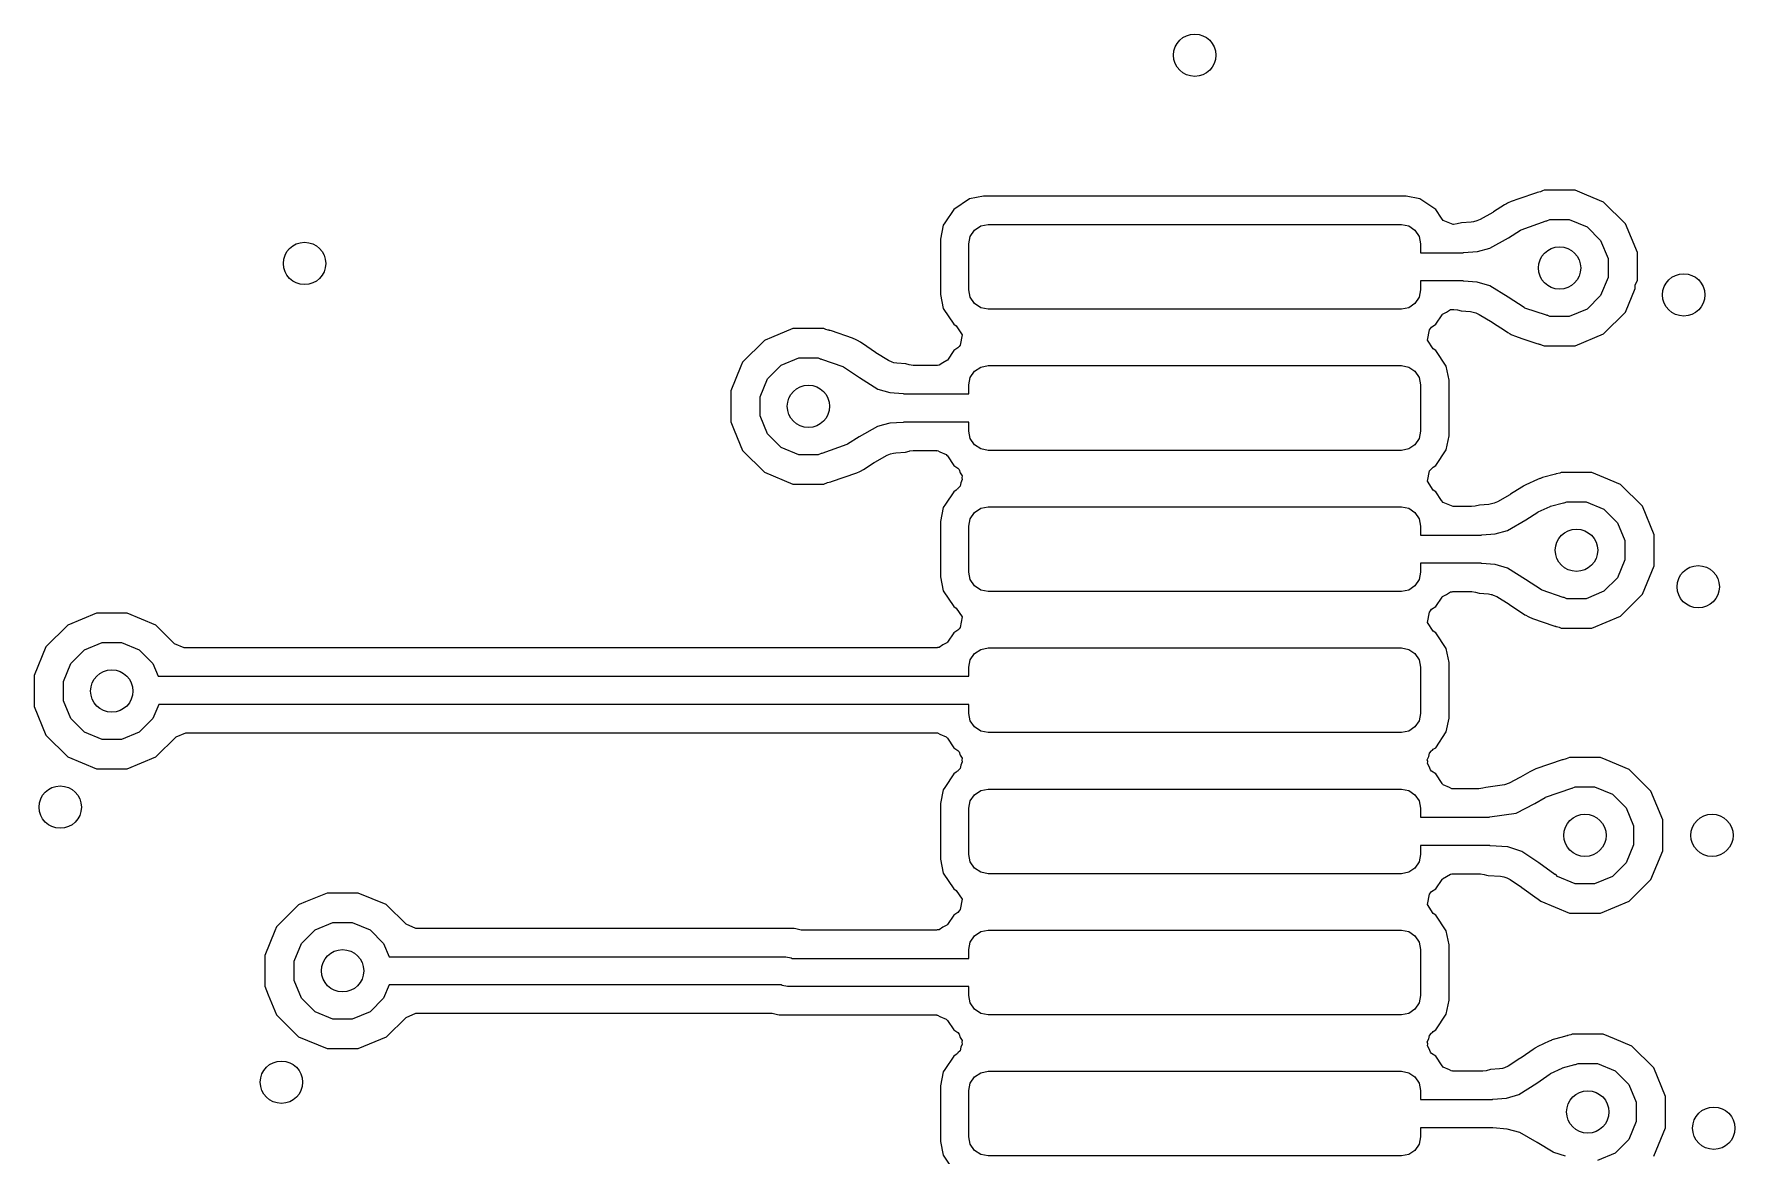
# Model space of a CAD drawing. Extents: x 114.9 to 199.6, y -137.1 to -76.7.
# Drawn here: x 183.29 to 189.31, y -93.33 to -89.35 of the extents above; entities that cross this region are included whole.
import ezdxf

# ---------------------------------------------------------------- set-up
doc = ezdxf.new("R2010")
doc.units = 0
doc.layers.add('BLACK', color=7, linetype='CONTINUOUS')

msp = doc.modelspace()

# ---------------------------------------------------------------- linework, layer by layer
at = {"layer": 'BLACK', "linetype": 'CONTINUOUS'}
for p, q in [((186.600364, -89.935287), (186.544568, -89.972568)), ((186.649569, -89.9255), (186.600364, -89.935287)), ((188.146435, -89.9255), (186.649569, -89.9255)), ((188.195632, -89.935285), (188.146435, -89.9255)), ((188.251431, -89.972568), (188.195632, -89.935285)), ((188.545881, -89.935285), (188.518645, -89.944892)), ((188.608103, -89.913337), (188.545881, -89.935285)), ((188.608106, -89.913336), (188.608103, -89.913336)), ((188.608103, -89.913336), (188.608103, -89.913337)), ((188.61084, -89.912943), (188.608106, -89.913336)), ((188.622607, -89.909715), (188.61084, -89.912943)), ((188.629815, -89.90673), (188.622607, -89.909715)), ((188.6352, -89.9045), (188.629815, -89.90673)), ((188.7448, -89.9045), (188.6352, -89.9045)), ((188.744801, -89.9045), (188.7448, -89.9045)), ((188.786744, -89.921874), (188.744801, -89.9045)), ((188.846058, -89.946443), (188.786744, -89.921874)), ((186.544568, -89.972568), (186.512885, -90.019987)), ((188.272248, -90.003723), (188.251431, -89.972568)), ((188.453364, -89.982846), (188.408592, -90.008262)), ((188.455528, -89.981542), (188.453364, -89.982846)), ((188.494604, -89.956612), (188.455528, -89.981542)), ((188.502506, -89.952182), (188.494604, -89.956611)), ((188.494604, -89.956611), (188.494604, -89.956612)), ((188.505079, -89.95074), (188.502506, -89.952182)), ((188.505087, -89.950736), (188.505079, -89.95074)), ((188.507467, -89.949574), (188.505087, -89.950736)), ((188.507476, -89.94957), (188.507467, -89.949574)), ((188.518645, -89.944892), (188.507476, -89.94957)), ((188.846059, -89.946444), (188.846058, -89.946443)), ((188.846061, -89.946445), (188.846059, -89.946444)), ((188.923555, -90.023939), (188.846061, -89.946445)), ((186.507287, -90.028365), (186.4975, -90.077567)), ((186.512885, -90.019987), (186.507287, -90.028365)), ((186.60319, -90.06809), (186.61797, -90.04597)), ((186.61797, -90.04597), (186.64009, -90.03119)), ((186.64009, -90.03119), (186.666182, -90.026)), ((186.666182, -90.026), (188.129818, -90.026)), ((188.129818, -90.026), (188.15591, -90.03119)), ((188.15591, -90.03119), (188.17803, -90.04597)), ((188.17803, -90.04597), (188.19281, -90.06809)), ((188.278342, -90.011148), (188.272248, -90.003723)), ((188.31299, -90.0255), (188.278342, -90.011148)), ((188.314821, -90.0255), (188.31299, -90.0255)), ((188.327009, -90.02396), (188.314821, -90.0255)), ((188.342483, -90.019986), (188.327009, -90.02396)), ((188.342484, -90.019985), (188.342483, -90.019986)), ((188.376857, -90.017462), (188.342484, -90.019985)), ((188.3858, -90.015965), (188.376857, -90.017462)), ((188.396933, -90.01302), (188.3858, -90.015965)), ((188.408592, -90.008262), (188.396933, -90.01302)), ((188.50895, -90.072603), (188.551355, -90.045549)), ((188.551355, -90.045549), (188.55375, -90.04438)), ((188.55375, -90.04438), (188.643197, -90.012829)), ((188.643197, -90.012829), (188.644861, -90.012918)), ((188.644861, -90.012918), (188.655859, -90.008363)), ((188.655859, -90.008363), (188.724141, -90.008363)), ((188.724141, -90.008363), (188.787225, -90.034493)), ((188.787225, -90.034493), (188.835507, -90.082775)), ((188.923555, -90.02394), (188.923555, -90.023939)), ((188.923557, -90.023942), (188.923555, -90.02394)), ((188.9655, -90.1252), (188.923557, -90.023942)), ((186.4975, -90.077567), (186.4975, -90.077568)), ((186.4975, -90.077568), (186.4975, -90.07757)), ((186.4975, -90.07757), (186.4975, -90.27443)), ((186.598, -90.094182), (186.60319, -90.06809)), ((186.598, -90.257818), (186.598, -90.094182)), ((188.19281, -90.06809), (188.198, -90.094182)), ((188.198, -90.094182), (188.198, -90.126)), ((188.398901, -90.121629), (188.443262, -90.109896)), ((188.443262, -90.109896), (188.508915, -90.072625)), ((188.508915, -90.072625), (188.508943, -90.072606)), ((188.508943, -90.072606), (188.50895, -90.072603)), ((188.835507, -90.082775), (188.861637, -90.145859)), ((188.198, -90.126), (188.348466, -90.126)), ((188.348466, -90.126), (188.350204, -90.125204)), ((188.350204, -90.125204), (188.398901, -90.121629)), ((188.861637, -90.145859), (188.861637, -90.214141)), ((188.9655, -90.223339), (188.9655, -90.1252)), ((188.348492, -90.226), (188.198, -90.226)), ((188.198, -90.226), (188.198, -90.257818)), ((188.35015, -90.226844), (188.348492, -90.226)), ((188.398535, -90.230632), (188.35015, -90.226844)), ((188.398538, -90.230632), (188.398535, -90.230632)), ((188.398539, -90.230633), (188.398538, -90.230632)), ((188.44255, -90.243062), (188.398539, -90.230633)), ((188.861637, -90.214141), (188.835507, -90.277225)), ((188.958202, -90.240959), (188.9655, -90.223339)), ((186.4975, -90.27443), (186.507287, -90.323635)), ((186.60319, -90.28391), (186.598, -90.257818)), ((186.61797, -90.30603), (186.60319, -90.28391)), ((188.19281, -90.28391), (188.17803, -90.30603)), ((188.198, -90.257818), (188.19281, -90.28391)), ((188.507955, -90.283145), (188.44255, -90.243062)), ((188.507967, -90.283153), (188.507955, -90.283145)), ((188.564722, -90.320422), (188.507967, -90.283153)), ((188.835507, -90.277225), (188.787225, -90.325507)), ((188.923557, -90.336058), (188.958202, -90.252418)), ((188.958202, -90.252418), (188.958202, -90.240959)), ((186.507287, -90.323635), (186.544568, -90.379431)), ((186.64009, -90.32081), (186.61797, -90.30603)), ((186.666182, -90.326), (186.64009, -90.32081)), ((188.129818, -90.326), (186.666182, -90.326)), ((188.15591, -90.32081), (188.129818, -90.326)), ((188.17803, -90.30603), (188.15591, -90.32081)), ((188.251431, -90.379431), (188.27384, -90.345893)), ((188.27384, -90.345893), (188.275703, -90.343709)), ((188.275703, -90.343709), (188.290042, -90.336387)), ((188.290042, -90.336387), (188.303431, -90.327441)), ((188.303431, -90.327441), (188.308549, -90.326937)), ((188.308549, -90.326937), (188.309104, -90.326654)), ((188.309104, -90.326654), (188.309645, -90.326829)), ((188.309645, -90.326829), (188.31299, -90.3265)), ((188.31299, -90.3265), (188.315536, -90.3265)), ((188.315536, -90.3265), (188.328816, -90.328333)), ((188.328816, -90.328333), (188.341916, -90.332022)), ((188.341916, -90.332022), (188.375071, -90.334617)), ((188.375071, -90.334617), (188.384561, -90.336311)), ((188.384561, -90.336311), (188.393338, -90.33879)), ((188.393338, -90.33879), (188.405621, -90.344166)), ((188.405621, -90.344166), (188.450784, -90.371843)), ((188.567397, -90.321726), (188.564722, -90.320422)), ((188.643307, -90.347392), (188.567397, -90.321726)), ((188.644707, -90.34777), (188.643307, -90.347392)), ((188.645945, -90.34753), (188.644707, -90.34777)), ((188.655859, -90.351637), (188.645945, -90.34753)), ((188.724141, -90.351637), (188.655859, -90.351637)), ((188.787225, -90.325507), (188.724141, -90.351637)), ((188.846061, -90.413555), (188.923555, -90.336061)), ((188.923555, -90.33606), (188.923557, -90.336058)), ((188.923555, -90.336061), (188.923555, -90.33606)), ((185.975198, -90.3945), (185.899156, -90.425999)), ((185.9752, -90.3945), (185.975198, -90.3945)), ((186.0848, -90.3945), (185.9752, -90.3945)), ((186.09167, -90.397345), (186.0848, -90.3945)), ((186.100355, -90.399771), (186.09167, -90.397345)), ((186.100353, -90.39978), (186.100355, -90.399771)), ((186.101731, -90.400156), (186.100353, -90.39978)), ((186.102987, -90.400507), (186.101731, -90.400156)), ((186.103055, -90.400517), (186.102987, -90.400507)), ((186.104484, -90.400907), (186.103055, -90.400517)), ((186.106936, -90.401663), (186.104484, -90.400907)), ((186.111039, -90.402927), (186.106936, -90.401663)), ((186.111049, -90.40293), (186.111039, -90.402927)), ((186.111067, -90.402936), (186.111049, -90.40293)), ((186.186147, -90.428756), (186.111067, -90.402936)), ((186.544568, -90.379431), (186.553289, -90.385258)), ((186.553289, -90.385258), (186.574125, -90.416441)), ((186.574125, -90.416441), (186.566808, -90.453223)), ((188.221875, -90.435561), (188.22919, -90.398778)), ((188.22919, -90.398778), (188.232646, -90.394209)), ((188.232646, -90.394209), (188.237057, -90.389035)), ((188.237057, -90.389035), (188.251431, -90.379431)), ((188.450784, -90.371843), (188.452041, -90.37264)), ((188.452041, -90.37264), (188.498162, -90.402927)), ((188.498162, -90.402927), (188.506807, -90.408604)), ((188.506807, -90.408604), (188.506824, -90.408615)), ((188.506824, -90.408615), (188.515044, -90.413291)), ((188.515044, -90.413291), (188.518493, -90.415254)), ((188.518493, -90.415254), (188.521168, -90.416558)), ((188.521168, -90.416558), (188.533606, -90.421668)), ((188.7448, -90.4555), (188.846058, -90.413557)), ((188.846058, -90.413557), (188.84606, -90.413555)), ((188.84606, -90.413555), (188.846061, -90.413555)), ((185.87394, -90.436444), (185.796444, -90.51394)), ((185.876072, -90.435561), (185.87394, -90.436444)), ((185.899156, -90.425999), (185.876072, -90.435561)), ((186.198995, -90.434148), (186.186147, -90.428756)), ((186.201748, -90.435524), (186.198995, -90.434148)), ((186.201753, -90.435527), (186.201748, -90.435524)), ((186.201759, -90.43553), (186.201753, -90.435527)), ((186.203319, -90.436444), (186.201759, -90.43553)), ((186.213821, -90.442595), (186.203319, -90.436444)), ((186.213827, -90.442599), (186.213821, -90.442595)), ((186.213839, -90.442606), (186.213827, -90.442599)), ((186.236212, -90.457791), (186.213839, -90.442606)), ((186.267722, -90.479177), (186.236212, -90.457791)), ((186.269061, -90.480054), (186.267722, -90.479177)), ((186.313256, -90.507985), (186.269061, -90.480054)), ((186.544569, -90.472569), (186.522159, -90.506106)), ((186.55894, -90.462965), (186.544569, -90.472569)), ((186.563353, -90.457791), (186.55894, -90.462965)), ((186.566808, -90.453223), (186.563353, -90.457791)), ((188.24271, -90.466741), (188.221875, -90.435561)), ((188.251431, -90.472569), (188.24271, -90.466741)), ((188.288713, -90.528365), (188.251431, -90.472569)), ((188.533606, -90.421668), (188.556377, -90.429367)), ((188.556377, -90.429367), (188.609513, -90.447333)), ((188.609513, -90.447333), (188.615788, -90.44924)), ((188.615788, -90.44924), (188.615807, -90.449245)), ((188.615807, -90.449245), (188.617207, -90.449623)), ((188.617207, -90.449623), (188.617212, -90.449623)), ((188.617212, -90.449623), (188.617281, -90.449634)), ((188.617281, -90.449634), (188.618393, -90.449943)), ((188.618393, -90.449943), (188.619899, -90.45035)), ((188.619899, -90.45035), (188.619895, -90.450361)), ((188.619895, -90.450361), (188.628721, -90.452816)), ((188.628721, -90.452816), (188.6352, -90.4555)), ((188.6352, -90.4555), (188.635202, -90.4555)), ((188.635202, -90.4555), (188.744798, -90.4555)), ((188.744798, -90.4555), (188.7448, -90.4555)), ((185.790469, -90.528364), (185.7545, -90.615198)), ((185.796443, -90.513942), (185.790469, -90.528364)), ((185.796444, -90.51394), (185.796443, -90.513941)), ((185.796443, -90.513941), (185.796443, -90.513942)), ((185.884493, -90.572775), (185.932775, -90.524493)), ((185.932775, -90.524493), (185.995859, -90.498363)), ((185.995859, -90.498363), (186.064141, -90.498363)), ((186.064141, -90.498363), (186.074158, -90.502512)), ((186.074158, -90.502512), (186.075278, -90.502296)), ((186.075278, -90.502296), (186.076729, -90.502692)), ((186.076729, -90.502692), (186.151837, -90.528522)), ((186.151837, -90.528522), (186.154592, -90.529899)), ((186.154592, -90.529899), (186.210558, -90.567884)), ((186.325856, -90.513645), (186.313256, -90.507985)), ((186.332902, -90.515677), (186.325856, -90.513645)), ((186.342575, -90.51744), (186.332902, -90.515677)), ((186.374274, -90.519974), (186.342575, -90.51744)), ((186.387227, -90.523644), (186.374274, -90.519974)), ((186.400584, -90.5255), (186.387227, -90.523644)), ((186.48301, -90.5255), (186.400584, -90.5255)), ((186.486355, -90.52517), (186.48301, -90.5255)), ((186.486897, -90.525346), (186.486355, -90.52517)), ((186.487451, -90.525062), (186.486897, -90.525346)), ((186.492569, -90.524559), (186.487451, -90.525062)), ((186.505956, -90.515613), (186.492569, -90.524559)), ((186.520297, -90.508291), (186.505956, -90.515613)), ((186.522159, -90.506106), (186.520297, -90.508291)), ((186.61797, -90.54597), (186.64009, -90.53119)), ((186.64009, -90.53119), (186.666182, -90.526)), ((186.666182, -90.526), (188.129818, -90.526)), ((188.129818, -90.526), (188.15591, -90.53119)), ((188.15591, -90.53119), (188.17803, -90.54597)), ((188.298499, -90.577568), (188.288713, -90.528365)), ((185.858363, -90.635859), (185.884493, -90.572775)), ((186.210558, -90.567884), (186.27549, -90.608923)), ((186.598, -90.594182), (186.60319, -90.56809)), ((186.598, -90.626), (186.598, -90.594182)), ((186.60319, -90.56809), (186.61797, -90.54597)), ((188.17803, -90.54597), (188.19281, -90.56809)), ((188.19281, -90.56809), (188.198, -90.594182)), ((188.198, -90.594182), (188.198, -90.757818)), ((188.2985, -90.774433), (188.298499, -90.577568)), ((185.7545, -90.615198), (185.7545, -90.724801)), ((185.858363, -90.704141), (185.858363, -90.635859)), ((186.27549, -90.608923), (186.318648, -90.621365)), ((186.318648, -90.621365), (186.365869, -90.625139)), ((186.365869, -90.625139), (186.367554, -90.626)), ((186.367554, -90.626), (186.598, -90.626)), ((185.884493, -90.767225), (185.858363, -90.704141)), ((185.7545, -90.724801), (185.766927, -90.754801)), ((185.766927, -90.754801), (185.796443, -90.826058)), ((185.932775, -90.815507), (185.884493, -90.767225)), ((186.209155, -90.778461), (186.168021, -90.804626)), ((186.274033, -90.741826), (186.209155, -90.778461)), ((186.274035, -90.741825), (186.274033, -90.741826)), ((186.274036, -90.741825), (186.274035, -90.741825)), ((186.295942, -90.73606), (186.274036, -90.741825)), ((186.317851, -90.730294), (186.295942, -90.73606)), ((186.36579, -90.726792), (186.317851, -90.730294)), ((186.36752, -90.726), (186.36579, -90.726792)), ((186.598, -90.726), (186.36752, -90.726)), ((186.598, -90.757818), (186.598, -90.726)), ((186.60319, -90.78391), (186.598, -90.757818)), ((188.198, -90.757818), (188.19281, -90.78391)), ((188.288713, -90.823635), (188.2985, -90.774433)), ((185.796443, -90.826058), (185.796444, -90.826059)), ((185.796444, -90.826059), (185.796445, -90.826061)), ((185.796445, -90.826061), (185.873939, -90.903555)), ((185.995859, -90.841637), (185.932775, -90.815507)), ((186.064141, -90.841637), (185.995859, -90.841637)), ((186.075154, -90.837075), (186.064141, -90.841637)), ((186.076805, -90.837163), (186.075154, -90.837075)), ((186.165639, -90.805786), (186.076805, -90.837163)), ((186.168021, -90.804626), (186.165639, -90.805786)), ((186.308548, -90.843493), (186.320162, -90.838777)), ((186.320162, -90.838777), (186.330891, -90.835954)), ((186.330891, -90.835954), (186.339776, -90.834473)), ((186.339776, -90.834473), (186.373476, -90.832012)), ((186.373476, -90.832012), (186.3872, -90.828491)), ((186.3872, -90.828491), (186.388978, -90.828036)), ((186.388978, -90.828036), (186.401151, -90.8265)), ((186.401151, -90.8265), (186.48301, -90.8265)), ((186.48301, -90.8265), (186.484924, -90.827293)), ((186.484924, -90.827293), (186.486897, -90.826654)), ((186.486897, -90.826654), (186.495338, -90.831606)), ((186.495338, -90.831606), (186.517658, -90.840852)), ((186.517658, -90.840852), (186.520297, -90.843709)), ((186.61797, -90.80603), (186.60319, -90.78391)), ((186.64009, -90.82081), (186.61797, -90.80603)), ((186.666182, -90.826), (186.64009, -90.82081)), ((188.129818, -90.826), (186.666182, -90.826)), ((188.15591, -90.82081), (188.129818, -90.826)), ((188.17803, -90.80603), (188.15591, -90.82081)), ((188.19281, -90.78391), (188.17803, -90.80603)), ((188.251431, -90.879431), (188.288713, -90.823635)), ((186.200775, -90.905263), (186.21183, -90.900637)), ((186.21183, -90.900637), (186.214212, -90.899477)), ((186.214212, -90.899477), (186.224644, -90.893643)), ((186.224644, -90.893643), (186.262365, -90.869647)), ((186.262365, -90.869647), (186.264532, -90.868347)), ((186.264532, -90.868347), (186.308548, -90.843493)), ((186.520297, -90.843709), (186.522159, -90.845893)), ((186.522159, -90.845893), (186.544569, -90.879431)), ((186.544569, -90.879431), (186.55894, -90.889034)), ((186.55894, -90.889034), (186.563353, -90.894209)), ((186.563353, -90.894209), (186.567196, -90.906071)), ((188.221875, -90.935561), (188.22919, -90.898778)), ((188.22919, -90.898778), (188.242709, -90.885258)), ((188.242709, -90.885258), (188.251431, -90.879431)), ((185.873939, -90.903555), (185.87394, -90.903555)), ((185.87394, -90.903555), (185.873942, -90.903557)), ((185.873942, -90.903557), (185.9752, -90.9455)), ((185.9752, -90.9455), (185.975202, -90.9455)), ((185.975202, -90.9455), (186.084799, -90.9455)), ((186.084799, -90.9455), (186.0848, -90.9455)), ((186.0848, -90.9455), (186.097438, -90.940264)), ((186.097438, -90.940264), (186.109208, -90.937033)), ((186.109208, -90.937033), (186.111941, -90.93664)), ((186.111941, -90.93664), (186.200775, -90.905263)), ((186.559018, -90.961012), (186.557857, -90.963287)), ((186.566808, -90.953223), (186.559018, -90.961012)), ((186.56924, -90.940993), (186.566808, -90.953223)), ((186.567196, -90.906071), (186.574125, -90.916441)), ((186.574912, -90.929887), (186.56924, -90.940993)), ((186.574125, -90.916441), (186.572767, -90.923266)), ((186.572767, -90.923266), (186.574912, -90.929887)), ((188.24271, -90.966741), (188.221875, -90.935561)), ((188.555905, -90.956435), (188.516606, -90.981864)), ((188.562371, -90.952572), (188.555905, -90.956435)), ((188.563777, -90.951798), (188.562371, -90.952572)), ((188.570485, -90.948411), (188.563777, -90.951798)), ((188.612323, -90.929125), (188.570485, -90.948411)), ((188.620188, -90.925878), (188.612323, -90.929125)), ((188.620609, -90.925723), (188.620188, -90.925878)), ((188.62196, -90.925229), (188.620609, -90.925723)), ((188.630138, -90.922605), (188.62196, -90.925229)), ((188.630142, -90.922603), (188.630138, -90.922605)), ((188.630148, -90.922602), (188.630142, -90.922603)), ((188.675675, -90.910014), (188.630148, -90.922602)), ((188.678051, -90.909603), (188.675675, -90.910014)), ((188.690512, -90.906441), (188.678017, -90.909408)), ((188.678017, -90.909408), (188.678051, -90.909603)), ((188.695199, -90.9045), (188.690512, -90.906441)), ((188.6952, -90.9045), (188.695199, -90.9045)), ((188.8048, -90.9045), (188.6952, -90.9045)), ((188.804801, -90.9045), (188.8048, -90.9045)), ((188.846744, -90.921874), (188.804801, -90.9045)), ((188.906058, -90.946443), (188.846744, -90.921874)), ((188.906059, -90.946444), (188.906058, -90.946443)), ((188.906061, -90.946445), (188.906059, -90.946444)), ((188.983555, -91.023939), (188.906061, -90.946445)), ((186.51478, -91.017151), (186.507287, -91.028365)), ((186.544568, -90.972568), (186.51478, -91.017151)), ((186.553289, -90.966742), (186.544568, -90.972568)), ((186.55621, -90.96382), (186.553289, -90.966742)), ((186.557857, -90.963287), (186.55621, -90.96382)), ((188.25143, -90.972568), (188.24271, -90.966741)), ((188.251431, -90.972569), (188.25143, -90.972568)), ((188.272248, -91.003723), (188.251431, -90.972569)), ((188.278342, -91.011148), (188.272248, -91.003723)), ((188.31299, -91.0255), (188.278342, -91.011148)), ((188.406356, -91.019984), (188.390967, -91.02395)), ((188.406359, -91.019984), (188.406356, -91.019984)), ((188.439801, -91.017493), (188.406359, -91.019984)), ((188.448859, -91.015954), (188.439801, -91.017493)), ((188.458997, -91.013234), (188.448859, -91.015954)), ((188.47077, -91.00836), (188.458997, -91.013234)), ((188.514458, -90.983177), (188.47077, -91.00836)), ((188.516606, -90.981864), (188.514458, -90.983177)), ((188.658252, -91.02429), (188.703792, -91.011699)), ((188.703792, -91.011699), (188.706882, -91.01208)), ((188.706882, -91.01208), (188.715859, -91.008363)), ((188.715859, -91.008363), (188.784141, -91.008363)), ((188.784141, -91.008363), (188.847225, -91.034493)), ((186.507287, -91.028365), (186.4975, -91.077567)), ((186.4975, -91.077567), (186.4975, -91.077568)), ((186.4975, -91.077568), (186.4975, -91.07757)), ((186.4975, -91.07757), (186.4975, -91.27443)), ((186.598, -91.094182), (186.60319, -91.06809)), ((186.60319, -91.06809), (186.61797, -91.04597)), ((186.61797, -91.04597), (186.64009, -91.03119)), ((186.64009, -91.03119), (186.666182, -91.026)), ((186.666182, -91.026), (188.129818, -91.026)), ((188.129818, -91.026), (188.15591, -91.03119)), ((188.15591, -91.03119), (188.17803, -91.04597)), ((188.17803, -91.04597), (188.19281, -91.06809)), ((188.19281, -91.06809), (188.198, -91.094182)), ((188.378741, -91.0255), (188.31299, -91.0255)), ((188.390967, -91.02395), (188.378741, -91.0255)), ((188.50591, -91.109879), (188.570581, -91.0726)), ((188.570581, -91.0726), (188.613223, -91.045008)), ((188.613223, -91.045008), (188.614655, -91.04422)), ((188.614655, -91.04422), (188.656486, -91.024937)), ((188.656486, -91.024937), (188.658252, -91.02429)), ((188.847225, -91.034493), (188.895507, -91.082775)), ((188.895507, -91.082775), (188.921637, -91.145859)), ((188.983555, -91.02394), (188.983555, -91.023939)), ((188.983557, -91.023942), (188.983555, -91.02394)), ((189.0255, -91.1252), (188.983557, -91.023942)), ((186.598, -91.257818), (186.598, -91.094182)), ((188.198, -91.094182), (188.198, -91.126)), ((188.198, -91.126), (188.412433, -91.126)), ((188.412433, -91.126), (188.414192, -91.125193)), ((188.414192, -91.125193), (188.462143, -91.121623)), ((188.462143, -91.121623), (188.50591, -91.109879)), ((189.0255, -91.2348), (189.0255, -91.1252)), ((188.921637, -91.145859), (188.921637, -91.214141)), ((186.60319, -91.28391), (186.598, -91.257818)), ((188.198, -91.257818), (188.19281, -91.28391)), ((188.412464, -91.226), (188.198, -91.226)), ((188.198, -91.226), (188.198, -91.257818)), ((188.414138, -91.226854), (188.412464, -91.226)), ((188.461767, -91.230631), (188.414138, -91.226854)), ((188.505179, -91.243059), (188.461767, -91.230631)), ((188.569658, -91.283175), (188.505179, -91.243059)), ((188.921637, -91.214141), (188.895507, -91.277225)), ((188.983557, -91.336058), (189.0255, -91.2348)), ((186.4975, -91.27443), (186.507287, -91.323635)), ((186.507287, -91.323635), (186.544568, -91.379431)), ((186.61797, -91.30603), (186.60319, -91.28391)), ((186.64009, -91.32081), (186.61797, -91.30603)), ((186.666182, -91.326), (186.64009, -91.32081)), ((188.15591, -91.32081), (188.129818, -91.326)), ((188.17803, -91.30603), (188.15591, -91.32081)), ((188.19281, -91.28391), (188.17803, -91.30603)), ((188.625653, -91.320491), (188.569658, -91.283175)), ((188.628368, -91.32183), (188.625653, -91.320491)), ((188.703287, -91.347354), (188.628368, -91.32183)), ((188.895507, -91.277225), (188.847225, -91.325507)), ((186.544568, -91.379431), (186.553289, -91.385258)), ((188.129818, -91.326), (186.666182, -91.326)), ((188.237057, -91.389035), (188.251431, -91.379431)), ((188.251431, -91.379431), (188.27384, -91.345893)), ((188.27384, -91.345893), (188.275703, -91.343709)), ((188.275703, -91.343709), (188.290042, -91.336387)), ((188.290042, -91.336387), (188.303431, -91.327441)), ((188.303431, -91.327441), (188.308549, -91.326937)), ((188.308549, -91.326937), (188.309104, -91.326654)), ((188.309104, -91.326654), (188.309645, -91.326829)), ((188.309645, -91.326829), (188.31299, -91.3265)), ((188.31299, -91.3265), (188.379465, -91.3265)), ((188.379465, -91.3265), (188.392793, -91.328347)), ((188.392793, -91.328347), (188.405798, -91.332024)), ((188.405798, -91.332024), (188.438007, -91.334577)), ((188.438007, -91.334577), (188.447611, -91.336316)), ((188.447611, -91.336316), (188.450194, -91.337055)), ((188.450194, -91.337055), (188.455387, -91.338543)), ((188.455387, -91.338543), (188.467782, -91.344044)), ((188.467782, -91.344044), (188.511892, -91.371487)), ((188.511892, -91.371487), (188.513143, -91.372292)), ((188.513143, -91.372292), (188.567147, -91.408282)), ((188.704713, -91.347741), (188.703287, -91.347354)), ((188.705899, -91.347511), (188.704713, -91.347741)), ((188.715859, -91.351637), (188.705899, -91.347511)), ((188.784141, -91.351637), (188.715859, -91.351637)), ((188.847225, -91.325507), (188.784141, -91.351637)), ((188.906061, -91.413555), (188.983555, -91.336061)), ((188.983555, -91.33606), (188.983557, -91.336058)), ((188.983555, -91.336061), (188.983555, -91.33606)), ((183.507961, -91.403283), (183.406703, -91.445227)), ((183.507963, -91.403283), (183.507961, -91.403283)), ((183.617563, -91.403283), (183.507963, -91.403283)), ((183.617564, -91.403283), (183.617563, -91.403283)), ((183.718823, -91.445227), (183.617564, -91.403283)), ((186.553289, -91.385258), (186.574125, -91.416441)), ((186.574125, -91.416441), (186.566808, -91.453223)), ((188.221875, -91.435561), (188.22919, -91.398778)), ((188.24271, -91.466741), (188.221875, -91.435561)), ((188.22919, -91.398778), (188.232646, -91.394209)), ((188.232646, -91.394209), (188.237057, -91.389035)), ((188.567147, -91.408282), (188.567156, -91.408287)), ((188.567156, -91.408287), (188.567155, -91.408287)), ((188.567155, -91.408287), (188.570543, -91.41024)), ((188.570543, -91.41024), (188.578988, -91.41511)), ((188.578988, -91.41511), (188.581703, -91.416449)), ((188.581703, -91.416449), (188.594346, -91.421694)), ((188.594346, -91.421694), (188.669265, -91.447218)), ((188.8048, -91.4555), (188.906058, -91.413557)), ((188.906058, -91.413557), (188.90606, -91.413555)), ((188.90606, -91.413555), (188.906061, -91.413555)), ((183.406703, -91.445227), (183.329207, -91.522723)), ((183.784743, -91.511148), (183.718823, -91.445227)), ((186.544569, -91.472569), (186.522159, -91.506106)), ((186.55894, -91.462965), (186.544569, -91.472569)), ((186.563353, -91.457791), (186.55894, -91.462965)), ((186.566808, -91.453223), (186.563353, -91.457791)), ((188.251431, -91.472569), (188.24271, -91.466741)), ((188.288713, -91.528365), (188.251431, -91.472569)), ((188.669265, -91.447218), (188.67327, -91.448442)), ((188.67327, -91.448442), (188.675641, -91.449167)), ((188.675641, -91.449167), (188.675649, -91.449169)), ((188.675649, -91.449169), (188.675655, -91.449171)), ((188.675655, -91.449171), (188.677081, -91.449558)), ((188.677081, -91.449558), (188.677088, -91.449558)), ((188.677088, -91.449558), (188.67715, -91.449568)), ((188.67715, -91.449568), (188.678287, -91.449884)), ((188.678287, -91.449884), (188.679777, -91.450289)), ((188.679777, -91.450289), (188.679774, -91.450299)), ((188.679774, -91.450299), (188.688542, -91.452742)), ((188.688542, -91.452742), (188.6952, -91.4555)), ((188.6952, -91.4555), (188.695201, -91.4555)), ((188.695201, -91.4555), (188.804798, -91.4555)), ((188.804798, -91.4555), (188.8048, -91.4555)), ((183.329207, -91.522723), (183.287263, -91.623981)), ((183.417256, -91.581558), (183.465538, -91.533276)), ((183.465538, -91.533276), (183.528622, -91.507146)), ((183.528622, -91.507146), (183.596904, -91.507146)), ((183.596904, -91.507146), (183.659988, -91.533276)), ((183.659988, -91.533276), (183.70827, -91.581558)), ((183.819391, -91.5255), (183.784743, -91.511148)), ((186.48301, -91.5255), (183.819391, -91.5255)), ((186.486355, -91.52517), (186.48301, -91.5255)), ((186.486897, -91.525346), (186.486355, -91.52517)), ((186.487451, -91.525062), (186.486897, -91.525346)), ((186.492569, -91.524559), (186.487451, -91.525062)), ((186.505956, -91.515613), (186.492569, -91.524559)), ((186.520297, -91.508291), (186.505956, -91.515613)), ((186.522159, -91.506106), (186.520297, -91.508291)), ((186.60319, -91.56809), (186.61797, -91.54597)), ((186.61797, -91.54597), (186.64009, -91.53119)), ((186.64009, -91.53119), (186.666182, -91.526)), ((186.666182, -91.526), (188.129818, -91.526)), ((188.129818, -91.526), (188.15591, -91.53119)), ((188.15591, -91.53119), (188.17803, -91.54597)), ((188.17803, -91.54597), (188.19281, -91.56809)), ((188.298499, -91.577568), (188.288713, -91.528365)), ((183.287263, -91.623981), (183.287263, -91.623983)), ((183.287263, -91.623983), (183.287263, -91.733583)), ((183.391126, -91.644642), (183.417256, -91.581558)), ((183.70827, -91.581558), (183.726678, -91.626)), ((186.598, -91.594182), (186.60319, -91.56809)), ((186.598, -91.626), (186.598, -91.594182)), ((188.19281, -91.56809), (188.198, -91.594182)), ((188.198, -91.594182), (188.198, -91.757818)), ((188.2985, -91.774433), (188.298499, -91.577568)), ((183.391126, -91.712924), (183.391126, -91.644642)), ((183.726678, -91.626), (186.598, -91.626)), ((183.287263, -91.733583), (183.329206, -91.834841)), ((183.417256, -91.776008), (183.391126, -91.712924)), ((183.728984, -91.726), (183.70827, -91.776008)), ((186.598, -91.726), (183.728984, -91.726)), ((186.598, -91.757818), (186.598, -91.726)), ((183.465538, -91.82429), (183.417256, -91.776008)), ((183.70827, -91.776008), (183.659988, -91.82429)), ((186.60319, -91.78391), (186.598, -91.757818)), ((186.61797, -91.80603), (186.60319, -91.78391)), ((186.64009, -91.82081), (186.61797, -91.80603)), ((188.17803, -91.80603), (188.15591, -91.82081)), ((188.19281, -91.78391), (188.17803, -91.80603)), ((188.198, -91.757818), (188.19281, -91.78391)), ((188.288713, -91.823635), (188.2985, -91.774433)), ((183.329206, -91.834841), (183.329207, -91.834842)), ((183.329207, -91.834842), (183.329208, -91.834844)), ((183.329208, -91.834844), (183.406702, -91.912338)), ((183.528622, -91.85042), (183.465538, -91.82429)), ((183.596904, -91.85042), (183.528622, -91.85042)), ((183.659988, -91.82429), (183.596904, -91.85042)), ((183.718824, -91.912338), (183.79031, -91.840852)), ((183.79031, -91.840852), (183.824958, -91.8265)), ((183.824958, -91.8265), (186.48301, -91.8265)), ((186.48301, -91.8265), (186.484924, -91.827293)), ((186.484924, -91.827293), (186.486897, -91.826654)), ((186.486897, -91.826654), (186.495338, -91.831606)), ((186.495338, -91.831606), (186.517658, -91.840852)), ((186.517658, -91.840852), (186.520297, -91.843709)), ((186.520297, -91.843709), (186.522159, -91.845893)), ((186.522159, -91.845893), (186.544569, -91.879431)), ((186.666182, -91.826), (186.64009, -91.82081)), ((188.129818, -91.826), (186.666182, -91.826)), ((188.15591, -91.82081), (188.129818, -91.826)), ((188.251431, -91.879431), (188.288713, -91.823635)), ((183.406702, -91.912338), (183.406703, -91.912338)), ((183.406703, -91.912338), (183.406705, -91.91234)), ((183.406705, -91.91234), (183.507963, -91.954283)), ((183.617563, -91.954283), (183.718821, -91.91234)), ((183.718821, -91.91234), (183.718823, -91.912338)), ((183.718823, -91.912338), (183.718824, -91.912338)), ((186.544569, -91.879431), (186.55894, -91.889034)), ((186.55894, -91.889034), (186.563353, -91.894209)), ((186.563353, -91.894209), (186.567196, -91.906071)), ((186.567196, -91.906071), (186.574125, -91.916441)), ((186.574125, -91.916441), (186.572767, -91.923266)), ((186.572767, -91.923266), (186.574912, -91.929887)), ((188.221087, -91.922114), (188.226757, -91.911008)), ((188.223232, -91.928735), (188.221087, -91.922114)), ((188.226757, -91.911008), (188.22919, -91.898778)), ((188.22919, -91.898778), (188.23698, -91.890987)), ((188.23698, -91.890987), (188.238142, -91.888713)), ((188.238142, -91.888713), (188.239788, -91.888179)), ((188.239788, -91.888179), (188.242709, -91.885258)), ((188.242709, -91.885258), (188.251431, -91.879431)), ((188.698828, -91.922987), (188.606279, -91.954933)), ((188.701347, -91.922643), (188.698828, -91.922987)), ((188.713448, -91.919367), (188.701347, -91.922643)), ((188.7252, -91.9145), (188.713448, -91.919367)), ((188.8348, -91.9145), (188.7252, -91.9145)), ((188.834801, -91.9145), (188.8348, -91.9145)), ((188.855292, -91.922988), (188.834801, -91.9145)), ((188.936058, -91.956443), (188.855292, -91.922988)), ((183.507963, -91.954283), (183.507965, -91.954283)), ((183.507965, -91.954283), (183.617561, -91.954283)), ((183.617561, -91.954283), (183.617563, -91.954283)), ((186.544568, -91.972568), (186.512795, -92.020122)), ((186.553289, -91.966742), (186.544568, -91.972568)), ((186.55621, -91.96382), (186.553289, -91.966742)), ((186.557857, -91.963287), (186.55621, -91.96382)), ((186.559018, -91.961012), (186.557857, -91.963287)), ((186.566808, -91.953223), (186.559018, -91.961012)), ((186.56924, -91.940993), (186.566808, -91.953223)), ((186.574912, -91.929887), (186.56924, -91.940993)), ((188.221875, -91.935561), (188.223232, -91.928735)), ((188.228802, -91.945928), (188.221875, -91.935561)), ((188.232646, -91.957791), (188.228802, -91.945928)), ((188.237057, -91.962964), (188.232646, -91.957791)), ((188.251431, -91.972569), (188.237057, -91.962964)), ((188.27384, -92.006106), (188.251431, -91.972569)), ((188.549588, -91.985634), (188.511044, -92.005605)), ((188.552014, -91.984288), (188.549588, -91.985634)), ((188.584756, -91.964897), (188.552014, -91.984288)), ((188.584799, -91.964873), (188.584756, -91.964897)), ((188.594187, -91.959935), (188.584799, -91.964873)), ((188.594202, -91.959927), (188.594187, -91.959935)), ((188.596325, -91.958944), (188.594202, -91.959927)), ((188.59634, -91.958937), (188.596325, -91.958944)), ((188.606251, -91.954943), (188.59634, -91.958937)), ((188.606279, -91.954933), (188.606251, -91.954943)), ((188.936059, -91.956444), (188.936058, -91.956443)), ((188.936061, -91.956445), (188.936059, -91.956444)), ((189.013555, -92.033939), (188.936061, -91.956445)), ((186.507287, -92.028365), (186.4975, -92.077567)), ((186.512795, -92.020122), (186.507287, -92.028365)), ((186.60319, -92.06809), (186.61797, -92.04597)), ((186.61797, -92.04597), (186.64009, -92.03119)), ((186.64009, -92.03119), (186.666182, -92.026)), ((186.666182, -92.026), (188.129818, -92.026)), ((188.129818, -92.026), (188.15591, -92.03119)), ((188.15591, -92.03119), (188.17803, -92.04597)), ((188.17803, -92.04597), (188.19281, -92.06809)), ((188.275703, -92.008291), (188.27384, -92.006106)), ((188.278342, -92.011148), (188.275703, -92.008291)), ((188.300663, -92.020394), (188.278342, -92.011148)), ((188.309104, -92.025346), (188.300663, -92.020394)), ((188.311075, -92.024707), (188.309104, -92.025346)), ((188.31299, -92.0255), (188.311075, -92.024707)), ((188.403846, -92.0255), (188.31299, -92.0255)), ((188.418438, -92.023277), (188.403846, -92.0255)), ((188.428552, -92.020121), (188.418438, -92.023277)), ((188.495405, -92.010609), (188.428552, -92.020121)), ((188.511044, -92.005605), (188.495405, -92.010609)), ((188.640679, -92.054668), (188.733253, -92.022714)), ((188.733253, -92.022714), (188.735087, -92.022824)), ((188.735087, -92.022824), (188.745859, -92.018363)), ((188.745859, -92.018363), (188.814141, -92.018363)), ((188.814141, -92.018363), (188.877225, -92.044493)), ((188.877225, -92.044493), (188.925507, -92.092775)), ((189.013555, -92.03394), (189.013555, -92.033939)), ((189.013557, -92.033942), (189.013555, -92.03394)), ((189.0555, -92.1352), (189.013557, -92.033942)), ((186.4975, -92.077567), (186.4975, -92.077568)), ((186.4975, -92.077568), (186.4975, -92.07757)), ((186.4975, -92.07757), (186.4975, -92.27443)), ((186.598, -92.094182), (186.60319, -92.06809)), ((186.598, -92.257818), (186.598, -92.094182)), ((188.19281, -92.06809), (188.198, -92.094182)), ((188.198, -92.094182), (188.198, -92.126)), ((188.536267, -92.111359), (188.601999, -92.0773)), ((188.601999, -92.0773), (188.638542, -92.055658)), ((188.638542, -92.055658), (188.640679, -92.054668)), ((188.925507, -92.092775), (188.951637, -92.155859)), ((188.198, -92.126), (188.44055, -92.126)), ((188.44055, -92.126), (188.443412, -92.12457)), ((188.443412, -92.12457), (188.536267, -92.111359)), ((188.951637, -92.155859), (188.951637, -92.224141)), ((189.0555, -92.2448), (189.0555, -92.1352)), ((188.442735, -92.226), (188.198, -92.226)), ((188.198, -92.226), (188.198, -92.257818)), ((188.444253, -92.226756), (188.442735, -92.226)), ((188.506637, -92.231086), (188.444253, -92.226756)), ((188.951637, -92.224141), (188.925507, -92.287225)), ((186.4975, -92.27443), (186.507287, -92.323635)), ((186.60319, -92.28391), (186.598, -92.257818)), ((186.61797, -92.30603), (186.60319, -92.28391)), ((188.19281, -92.28391), (188.17803, -92.30603)), ((188.198, -92.257818), (188.19281, -92.28391)), ((188.556022, -92.246697), (188.506637, -92.231086)), ((188.616232, -92.287276), (188.556022, -92.246697)), ((188.67298, -92.328407), (188.616232, -92.287276)), ((188.925507, -92.287225), (188.877225, -92.335507)), ((189.013557, -92.346058), (189.0555, -92.2448)), ((186.507287, -92.323635), (186.544568, -92.379431)), ((186.64009, -92.32081), (186.61797, -92.30603)), ((186.666182, -92.326), (186.64009, -92.32081)), ((188.129818, -92.326), (186.666182, -92.326)), ((188.15591, -92.32081), (188.129818, -92.326)), ((188.17803, -92.30603), (188.15591, -92.32081)), ((188.251431, -92.379431), (188.27384, -92.345893)), ((188.27384, -92.345893), (188.275703, -92.343709)), ((188.275703, -92.343709), (188.290042, -92.336387)), ((188.290042, -92.336387), (188.303431, -92.327441)), ((188.303431, -92.327441), (188.308549, -92.326937)), ((188.308549, -92.326937), (188.309104, -92.326654)), ((188.309104, -92.326654), (188.309645, -92.326829)), ((188.309645, -92.326829), (188.31299, -92.3265)), ((188.31299, -92.3265), (188.410176, -92.3265)), ((188.410176, -92.3265), (188.423041, -92.328219)), ((188.423041, -92.328219), (188.431833, -92.330611)), ((188.431833, -92.330611), (188.436948, -92.332003)), ((188.436948, -92.332003), (188.480997, -92.335059)), ((188.480997, -92.335059), (188.492362, -92.337219)), ((188.492362, -92.337219), (188.502949, -92.340565)), ((188.502949, -92.340565), (188.515563, -92.346653)), ((188.515563, -92.346653), (188.555079, -92.373285)), ((188.6733, -92.328631), (188.67298, -92.328407)), ((188.676564, -92.329296), (188.6733, -92.328631)), ((188.682775, -92.335507), (188.676564, -92.329296)), ((188.745859, -92.361637), (188.682775, -92.335507)), ((188.877225, -92.335507), (188.814141, -92.361637)), ((188.936061, -92.423555), (189.013555, -92.346061)), ((189.013555, -92.34606), (189.013557, -92.346058)), ((189.013555, -92.346061), (189.013555, -92.34606)), ((184.325198, -92.3945), (184.249156, -92.425999)), ((184.3252, -92.3945), (184.325198, -92.3945)), ((184.4348, -92.3945), (184.3252, -92.3945)), ((184.434801, -92.3945), (184.4348, -92.3945)), ((184.484436, -92.41506), (184.434801, -92.3945)), ((186.544568, -92.379431), (186.553289, -92.385258)), ((186.553289, -92.385258), (186.574125, -92.416441)), ((188.221875, -92.435561), (188.22919, -92.398778)), ((188.22919, -92.398778), (188.232646, -92.394209)), ((188.232646, -92.394209), (188.237057, -92.389035)), ((188.237057, -92.389035), (188.251431, -92.379431)), ((188.555079, -92.373285), (188.556443, -92.374238)), ((188.556443, -92.374238), (188.611066, -92.413829)), ((188.814141, -92.361637), (188.745859, -92.361637)), ((184.22394, -92.436444), (184.146444, -92.51394)), ((184.226072, -92.435561), (184.22394, -92.436444)), ((184.249156, -92.425999), (184.226072, -92.435561)), ((184.533928, -92.435561), (184.484436, -92.41506)), ((184.53606, -92.436444), (184.533928, -92.435561)), ((184.604763, -92.505148), (184.53606, -92.436444)), ((186.55894, -92.462965), (186.544569, -92.472569)), ((186.563353, -92.457791), (186.55894, -92.462965)), ((186.566808, -92.453223), (186.563353, -92.457791)), ((186.574125, -92.416441), (186.566808, -92.453223)), ((188.24271, -92.466741), (188.221875, -92.435561)), ((188.251431, -92.472569), (188.24271, -92.466741)), ((188.611066, -92.413829), (188.61248, -92.414836)), ((188.61248, -92.414836), (188.612528, -92.41487)), ((188.612528, -92.41487), (188.612537, -92.414876)), ((188.612537, -92.414876), (188.614861, -92.416503)), ((188.614861, -92.416503), (188.614809, -92.416577)), ((188.614809, -92.416577), (188.623603, -92.423219)), ((188.623603, -92.423219), (188.623939, -92.423555)), ((188.623939, -92.423555), (188.62394, -92.423555)), ((188.62394, -92.423555), (188.623942, -92.423557)), ((188.623942, -92.423557), (188.7252, -92.4655)), ((188.7252, -92.4655), (188.725202, -92.4655)), ((188.725202, -92.4655), (188.834798, -92.4655)), ((188.834798, -92.4655), (188.8348, -92.4655)), ((188.8348, -92.4655), (188.936058, -92.423557)), ((188.936058, -92.423557), (188.93606, -92.423555)), ((188.93606, -92.423555), (188.936061, -92.423555)), ((184.140469, -92.528364), (184.1045, -92.615198)), ((184.146443, -92.513942), (184.140469, -92.528364)), ((184.146444, -92.51394), (184.146443, -92.513941)), ((184.146443, -92.513941), (184.146443, -92.513942)), ((184.234493, -92.572775), (184.282775, -92.524493)), ((184.282775, -92.524493), (184.345859, -92.498363)), ((184.345859, -92.498363), (184.414141, -92.498363)), ((184.414141, -92.498363), (184.477225, -92.524493)), ((184.477225, -92.524493), (184.525507, -92.572775)), ((184.639411, -92.5195), (184.604763, -92.505148)), ((185.979936, -92.5195), (184.639411, -92.5195)), ((185.979937, -92.5195), (185.979936, -92.5195)), ((185.985416, -92.52177), (185.979937, -92.5195)), ((186.004168, -92.5255), (185.985416, -92.52177)), ((186.48301, -92.5255), (186.004168, -92.5255)), ((186.486355, -92.52517), (186.48301, -92.5255)), ((186.486897, -92.525346), (186.486355, -92.52517)), ((186.487451, -92.525062), (186.486897, -92.525346)), ((186.492569, -92.524559), (186.487451, -92.525062)), ((186.505956, -92.515613), (186.492569, -92.524559)), ((186.520297, -92.508291), (186.505956, -92.515613)), ((186.522159, -92.506106), (186.520297, -92.508291)), ((186.544569, -92.472569), (186.522159, -92.506106)), ((186.64009, -92.53119), (186.666182, -92.526)), ((186.666182, -92.526), (188.129818, -92.526)), ((188.129818, -92.526), (188.15591, -92.53119)), ((188.288713, -92.528365), (188.251431, -92.472569)), ((188.298499, -92.577568), (188.288713, -92.528365)), ((184.208363, -92.635859), (184.234493, -92.572775)), ((184.525507, -92.572775), (184.545068, -92.62)), ((186.598, -92.594182), (186.60319, -92.56809)), ((186.60319, -92.56809), (186.61797, -92.54597)), ((186.61797, -92.54597), (186.64009, -92.53119)), ((188.15591, -92.53119), (188.17803, -92.54597)), ((188.17803, -92.54597), (188.19281, -92.56809)), ((188.19281, -92.56809), (188.198, -92.594182)), ((188.2985, -92.774433), (188.298499, -92.577568)), ((184.1045, -92.615198), (184.1045, -92.724801)), ((184.208363, -92.704141), (184.208363, -92.635859)), ((184.545068, -92.62), (185.95, -92.62)), ((185.95, -92.62), (185.969134, -92.623806)), ((185.969134, -92.623806), (185.972417, -92.626)), ((185.972417, -92.626), (186.598, -92.626)), ((186.598, -92.626), (186.598, -92.594182)), ((188.198, -92.594182), (188.198, -92.757818)), ((184.234493, -92.767225), (184.208363, -92.704141)), ((184.1045, -92.724801), (184.116927, -92.754801)), ((184.116927, -92.754801), (184.146443, -92.826058)), ((184.282775, -92.815507), (184.234493, -92.767225)), ((184.525507, -92.767225), (184.477225, -92.815507)), ((184.545068, -92.72), (184.525507, -92.767225)), ((185.933582, -92.72), (184.545068, -92.72)), ((185.936865, -92.722194), (185.933582, -92.72)), ((185.936866, -92.722194), (185.936865, -92.722194)), ((185.956, -92.726), (185.936866, -92.722194)), ((186.598, -92.726), (185.956, -92.726)), ((186.598, -92.757818), (186.598, -92.726)), ((186.60319, -92.78391), (186.598, -92.757818)), ((188.198, -92.757818), (188.19281, -92.78391)), ((184.146443, -92.826058), (184.146444, -92.826059)), ((184.146444, -92.826059), (184.146445, -92.826061)), ((184.146445, -92.826061), (184.223939, -92.903555)), ((184.345859, -92.841637), (184.282775, -92.815507)), ((184.477225, -92.815507), (184.414141, -92.841637)), ((184.604763, -92.834852), (184.639411, -92.8205)), ((184.639411, -92.8205), (185.901832, -92.8205)), ((185.901832, -92.8205), (185.920583, -92.824229)), ((185.920583, -92.824229), (185.926064, -92.8265)), ((185.926064, -92.8265), (186.48301, -92.8265)), ((186.48301, -92.8265), (186.484924, -92.827293)), ((186.484924, -92.827293), (186.486897, -92.826654)), ((186.486897, -92.826654), (186.495338, -92.831606)), ((186.61797, -92.80603), (186.60319, -92.78391)), ((186.64009, -92.82081), (186.61797, -92.80603)), ((186.666182, -92.826), (186.64009, -92.82081)), ((188.129818, -92.826), (186.666182, -92.826)), ((188.15591, -92.82081), (188.129818, -92.826)), ((188.17803, -92.80603), (188.15591, -92.82081)), ((188.19281, -92.78391), (188.17803, -92.80603)), ((188.251431, -92.879431), (188.288713, -92.823635)), ((188.288713, -92.823635), (188.2985, -92.774433)), ((184.414141, -92.841637), (184.345859, -92.841637)), ((184.536058, -92.903557), (184.604763, -92.834852)), ((186.495338, -92.831606), (186.517658, -92.840852)), ((186.517658, -92.840852), (186.520297, -92.843709)), ((186.520297, -92.843709), (186.522159, -92.845893)), ((186.522159, -92.845893), (186.544569, -92.879431)), ((186.544569, -92.879431), (186.55894, -92.889034)), ((186.55894, -92.889034), (186.563353, -92.894209)), ((188.23698, -92.890987), (188.238142, -92.888713)), ((188.238142, -92.888713), (188.239788, -92.888179)), ((188.239788, -92.888179), (188.242709, -92.885258)), ((188.242709, -92.885258), (188.251431, -92.879431)), ((184.223939, -92.903555), (184.22394, -92.903555)), ((184.22394, -92.903555), (184.223942, -92.903557)), ((184.223942, -92.903557), (184.3252, -92.9455)), ((184.3252, -92.9455), (184.325202, -92.9455)), ((184.325202, -92.9455), (184.434798, -92.9455)), ((184.434798, -92.9455), (184.4348, -92.9455)), ((184.4348, -92.9455), (184.536058, -92.903557)), ((186.563353, -92.894209), (186.567196, -92.906071)), ((186.56924, -92.940993), (186.566808, -92.953223)), ((186.567196, -92.906071), (186.574125, -92.916441)), ((186.574912, -92.929887), (186.56924, -92.940993)), ((186.574125, -92.916441), (186.572767, -92.923266)), ((186.572767, -92.923266), (186.574912, -92.929887)), ((188.221087, -92.922114), (188.226757, -92.911008)), ((188.223232, -92.928735), (188.221087, -92.922114)), ((188.221875, -92.935561), (188.223232, -92.928735)), ((188.228802, -92.945928), (188.221875, -92.935561)), ((188.226757, -92.911008), (188.22919, -92.898778)), ((188.232646, -92.957791), (188.228802, -92.945928)), ((188.22919, -92.898778), (188.23698, -92.890987)), ((188.59617, -92.948329), (188.557433, -92.975499)), ((188.596171, -92.948327), (188.59617, -92.948329)), ((188.596183, -92.94832), (188.596171, -92.948327)), ((188.603605, -92.943564), (188.596183, -92.94832)), ((188.605266, -92.942595), (188.603605, -92.943564)), ((188.613095, -92.938458), (188.605266, -92.942595)), ((188.653355, -92.919301), (188.613095, -92.938458)), ((188.660097, -92.916441), (188.653355, -92.919301)), ((188.661681, -92.915769), (188.660097, -92.916441)), ((188.663549, -92.915069), (188.661681, -92.915769)), ((188.667822, -92.913672), (188.663549, -92.915069)), ((188.672086, -92.912278), (188.667822, -92.913672)), ((188.672091, -92.912276), (188.672086, -92.912278)), ((188.672096, -92.912275), (188.672091, -92.912276)), ((188.69423, -92.906071), (188.672096, -92.912275)), ((188.715293, -92.900167), (188.69423, -92.906071)), ((188.71766, -92.899749), (188.715293, -92.900167)), ((188.730137, -92.896596), (188.717631, -92.899589)), ((188.717631, -92.899589), (188.71766, -92.899749)), ((188.735199, -92.8945), (188.730137, -92.896596)), ((188.7352, -92.8945), (188.735199, -92.8945)), ((188.8448, -92.8945), (188.7352, -92.8945)), ((188.844801, -92.8945), (188.8448, -92.8945)), ((188.884653, -92.911008), (188.844801, -92.8945)), ((188.946058, -92.936443), (188.884653, -92.911008)), ((188.946059, -92.936444), (188.946058, -92.936443)), ((188.946061, -92.936445), (188.946059, -92.936444)), ((189.023555, -93.013939), (188.946061, -92.936445)), ((186.544568, -92.972568), (186.512895, -93.019972)), ((186.553289, -92.966742), (186.544568, -92.972568)), ((186.55621, -92.96382), (186.553289, -92.966742)), ((186.557857, -92.963287), (186.55621, -92.96382)), ((186.559018, -92.961012), (186.557857, -92.963287)), ((186.566808, -92.953223), (186.559018, -92.961012)), ((188.237057, -92.962964), (188.232646, -92.957791)), ((188.251431, -92.972569), (188.237057, -92.962964)), ((188.27384, -93.006106), (188.251431, -92.972569)), ((188.275703, -93.008291), (188.27384, -93.006106)), ((188.278342, -93.011148), (188.275703, -93.008291)), ((188.300663, -93.020394), (188.278342, -93.011148)), ((188.50753, -93.007675), (188.495058, -93.013339)), ((188.54988, -92.980735), (188.50753, -93.007675)), ((188.551717, -92.979508), (188.54988, -92.980735)), ((188.557433, -92.975499), (188.551717, -92.979508)), ((188.700569, -93.01386), (188.74376, -93.001754)), ((188.74376, -93.001754), (188.746793, -93.002118)), ((188.746793, -93.002118), (188.755859, -92.998363)), ((188.755859, -92.998363), (188.824141, -92.998363)), ((188.824141, -92.998363), (188.887225, -93.024493)), ((186.507287, -93.028365), (186.4975, -93.077567)), ((186.512895, -93.019972), (186.507287, -93.028365)), ((186.598, -93.094182), (186.60319, -93.06809)), ((186.60319, -93.06809), (186.61797, -93.04597)), ((186.61797, -93.04597), (186.64009, -93.03119)), ((186.64009, -93.03119), (186.666182, -93.026)), ((186.666182, -93.026), (188.129818, -93.026)), ((188.129818, -93.026), (188.15591, -93.03119)), ((188.15591, -93.03119), (188.17803, -93.04597)), ((188.17803, -93.04597), (188.19281, -93.06809)), ((188.19281, -93.06809), (188.198, -93.094182)), ((188.309104, -93.025346), (188.300663, -93.020394)), ((188.311075, -93.024707), (188.309104, -93.025346)), ((188.31299, -93.0255), (188.311075, -93.024707)), ((188.418212, -93.0255), (188.31299, -93.0255)), ((188.430681, -93.023887), (188.418212, -93.0255)), ((188.445559, -93.019971), (188.430681, -93.023887)), ((188.477792, -93.01735), (188.445559, -93.019971)), ((188.487647, -93.015519), (188.477792, -93.01735)), ((188.495058, -93.013339), (188.487647, -93.015519)), ((188.545751, -93.1084), (188.609441, -93.067884)), ((188.609441, -93.067884), (188.656751, -93.034701)), ((188.656751, -93.034701), (188.658421, -93.033727)), ((188.658421, -93.033727), (188.698701, -93.01456)), ((188.698701, -93.01456), (188.700569, -93.01386)), ((188.887225, -93.024493), (188.935507, -93.072775)), ((189.023555, -93.01394), (189.023555, -93.013939)), ((189.023557, -93.013942), (189.023555, -93.01394)), ((189.0655, -93.1152), (189.023557, -93.013942)), ((186.4975, -93.077567), (186.4975, -93.077568)), ((186.4975, -93.077568), (186.4975, -93.07757)), ((186.4975, -93.07757), (186.4975, -93.27443)), ((186.598, -93.257818), (186.598, -93.094182)), ((188.198, -93.094182), (188.198, -93.126)), ((188.198, -93.126), (188.45222, -93.126)), ((188.45222, -93.126), (188.454111, -93.125125)), ((188.454111, -93.125125), (188.502175, -93.121216)), ((188.502175, -93.121216), (188.545751, -93.1084)), ((188.935507, -93.072775), (188.961637, -93.135859)), ((189.0655, -93.191432), (189.0655, -93.1152)), ((188.961637, -93.135859), (188.961637, -93.204141)), ((189.064666, -93.193446), (189.0655, -93.191432)), ((188.452551, -93.226), (188.198, -93.226)), ((188.198, -93.226), (188.198, -93.257818)), ((188.454175, -93.226822), (188.452551, -93.226)), ((188.504095, -93.23062), (188.454175, -93.226822)), ((188.548898, -93.242962), (188.504095, -93.23062)), ((188.548899, -93.242963), (188.548898, -93.242962)), ((188.610828, -93.278451), (188.548899, -93.242963)), ((188.961637, -93.204141), (188.935507, -93.267225)), ((189.023557, -93.326058), (189.064666, -93.226813)), ((189.064666, -93.226813), (189.064666, -93.193446)), ((186.4975, -93.27443), (186.507287, -93.323635)), ((186.60319, -93.28391), (186.598, -93.257818)), ((186.61797, -93.30603), (186.60319, -93.28391)), ((186.64009, -93.32081), (186.61797, -93.30603)), ((188.17803, -93.30603), (188.15591, -93.32081)), ((188.19281, -93.28391), (188.17803, -93.30603)), ((188.198, -93.257818), (188.19281, -93.28391)), ((188.667, -93.312479), (188.610828, -93.278451)), ((188.935507, -93.267225), (188.887225, -93.315507)), ((186.507287, -93.323635), (186.544568, -93.379431)), ((186.666182, -93.326), (186.64009, -93.32081)), ((188.129818, -93.326), (186.666182, -93.326)), ((188.15591, -93.32081), (188.129818, -93.326)), ((188.669451, -93.313601), (188.667, -93.312479)), ((188.710799, -93.327017), (188.669451, -93.313601)), ((188.887225, -93.315507), (188.824141, -93.341637))]:
    msp.add_line(p, q, dxfattribs=at)
at = {"layer": 'BLACK'}
for centre in [(187.398, -89.426), (184.245294, -90.163894), (188.69, -90.18), (189.129839, -90.2751), (186.03, -90.67), (188.75, -91.18), (189.181024, -91.309307), (183.562763, -91.678783), (183.38, -92.09), (188.78, -92.19), (189.230003, -92.19), (184.38, -92.67), (184.163624, -93.064568), (188.79, -93.17), (189.236303, -93.227587)]:
    msp.add_circle(centre, 0.075, dxfattribs=at)
at = {"layer": 'WHITE'}
for centre in [(187.398, -89.426), (184.245294, -90.163894), (188.69, -90.18), (189.129839, -90.2751), (186.03, -90.67), (188.75, -91.18), (189.181024, -91.309307), (183.562763, -91.678783), (183.38, -92.09), (188.78, -92.19), (189.230003, -92.19), (184.38, -92.67), (184.163624, -93.064568), (188.79, -93.17), (189.236303, -93.227587)]:
    msp.add_circle(centre, 0.075, dxfattribs=at)

doc.saveas('drawing.dxf')
